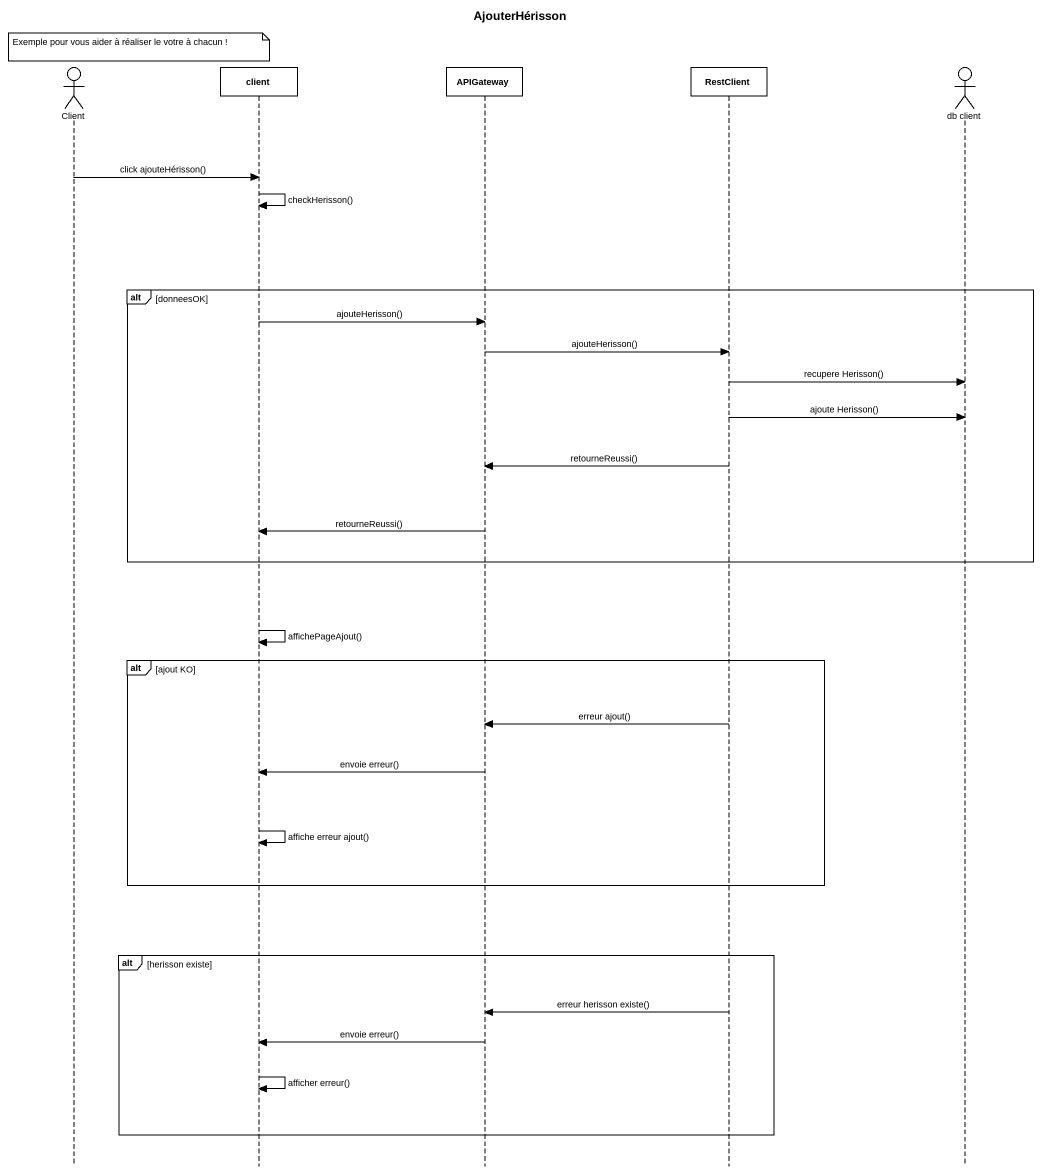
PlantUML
@startuml
title AjouterHérisson
hide footbox
actor Client
participant client
participant APIGateway
participant RestClient
actor "db client" as db_client

note over Client : Exemple pour vous aider à réaliser le votre à chacun !
Client -> client : click ajouteHérisson()
client -> client : checkHerisson()
alt donneesOK
  client -> APIGateway : ajouteHerisson()
  APIGateway -> RestClient : ajouteHerisson()
  RestClient -> db_client : recupere Herisson()
  RestClient -> db_client : ajoute Herisson()
  RestClient -> APIGateway : retourneReussi()
  APIGateway -> client : retourneReussi()
end
client -> client : affichePageAjout()
alt ajout KO
  RestClient -> APIGateway : erreur ajout()
  APIGateway -> client : envoie erreur()
  client -> client : affiche erreur ajout()
end
alt herisson existe
  RestClient -> APIGateway : erreur herisson existe()
  APIGateway -> client : envoie erreur()
  client -> client : afficher erreur()
end
@enduml
